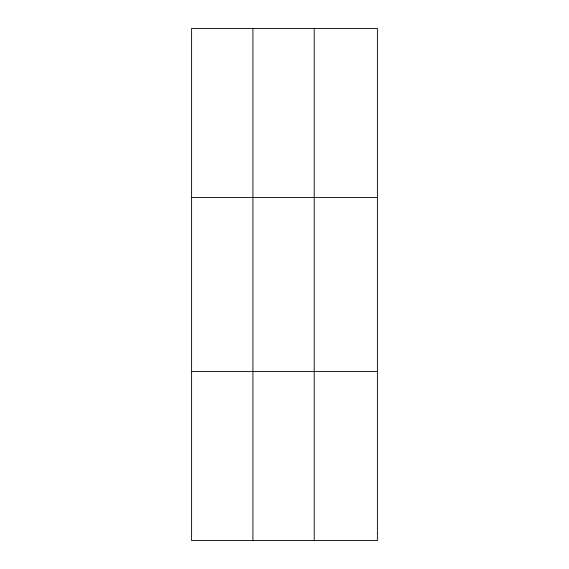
<?xml version="1.0" encoding="UTF-8"?>
<svg xmlns="http://www.w3.org/2000/svg" width="569" height="569" viewBox="0 0 569 569"><rect width="100%" height="100%" fill="white"/><g stroke="black" fill="none" stroke-linecap="round" stroke-linejoin="round"><path stroke-width="0.85" d="M252.913 28.45L252.913 540.55M314.23 28.45L314.23 540.55M191.597 197.443L377.403 197.443M191.597 371.557L377.403 371.557M377.403 533.509L377.403 540.55L191.597 540.55L191.597 28.45L377.403 28.45L377.403 533.509"/></g></svg>
